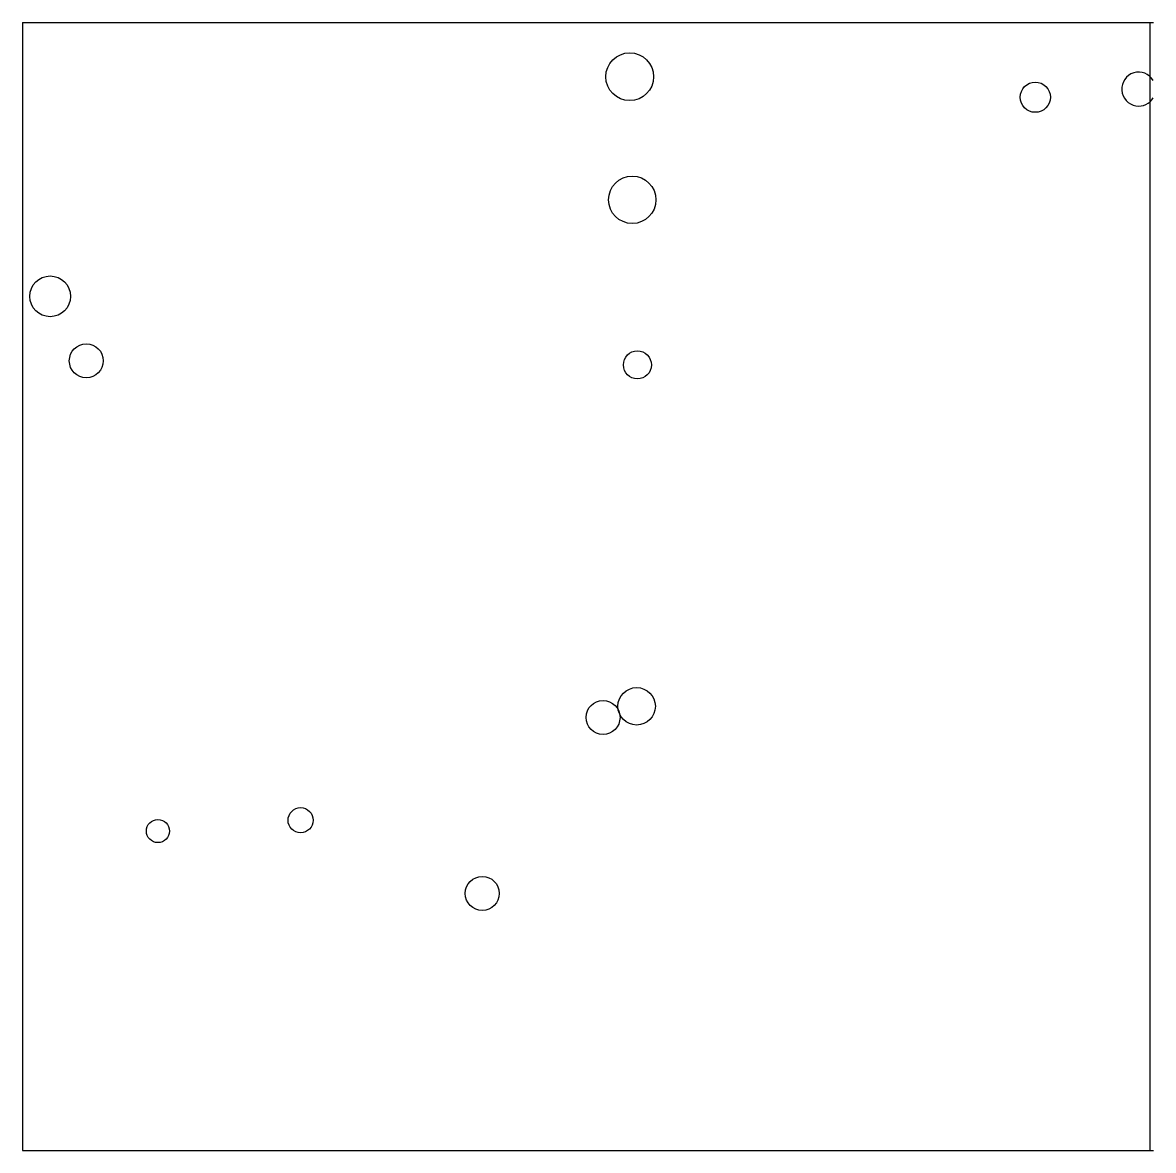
# Model space of a CAD drawing. Extents: x 5.04 to 6.07, y 0.54 to 1.57.
import ezdxf

# ---------------------------------------------------------------- set-up
doc = ezdxf.new("R2010")
doc.units = 0
doc.layers.add('LAYER1', color=7, linetype='CONTINUOUS')
doc.layers.add('LAYER12', color=5, linetype='CONTINUOUS')

msp = doc.modelspace()

# ---------------------------------------------------------------- linework, layer by layer
at = {"layer": 'LAYER1', "color": 7, "linetype": 'CONTINUOUS'}
for centre, radius in [((5.5935, 1.5169), 0.0217), ((5.9616, 1.4983), 0.0137), ((5.5958, 1.4052), 0.0215), ((5.0675, 1.3176), 0.0185), ((5.1003, 1.2591), 0.0154), ((5.6005, 1.2554), 0.0127), ((5.5998, 0.9456), 0.017), ((5.5693, 0.9355), 0.0154), ((5.2948, 0.8422), 0.0114), ((5.1653, 0.8324), 0.0105), ((5.4597, 0.7758), 0.0154)]:
    msp.add_circle(centre, radius, dxfattribs=at)
for start, end in [(30.8253, -99.6149), (-99.615, -30.8253)]:
    msp.add_arc((6.0555, 1.5057), 0.0154, start, end, dxfattribs=at)
at = {"layer": 'LAYER12', "color": 5, "linetype": 'CONTINUOUS'}
for points in [[(6.0688, 1.5657), (5.0425, 1.5657)], [(5.0425, 1.5657), (5.0426, 1.5657)], [(5.0426, 1.5657), (5.0425, 1.5657)], [(5.0426, 1.5657), (5.0426, 1.566)], [(5.0426, 1.5633), (5.0426, 1.5657)], [(5.0426, 0.8817), (5.0426, 1.5633)], [(6.0657, 1.566), (6.0657, 1.5657)], [(6.0657, 1.5657), (6.0657, 0.5459)], [(5.0426, 0.5459), (5.0426, 0.8817)], [(5.0426, 0.5426), (5.0426, 0.5459)], [(6.0657, 0.5459), (6.0657, 0.5426)], [(5.0425, 0.5426), (5.0426, 0.5426)], [(5.0426, 0.5426), (5.0426, 0.5426)], [(5.0426, 0.5426), (5.0426, 0.5426)], [(5.0426, 0.5426), (6.0688, 0.5426)], [(5.0426, 0.5426), (5.0426, 0.5426)], [(5.0426, 0.5426), (5.0426, 0.5426)], [(5.0426, 0.5426), (5.0426, 0.5426)], [(5.0426, 0.5426), (5.0426, 0.5426)], [(5.0426, 0.5426), (5.0426, 0.5426)], [(5.0426, 0.5426), (5.0426, 0.5426)], [(6.0657, 0.5426), (6.0657, 0.5426)], [(6.0657, 0.5426), (6.0657, 0.5426)]]:
    msp.add_lwpolyline(points, dxfattribs=at)

doc.saveas('drawing.dxf')
